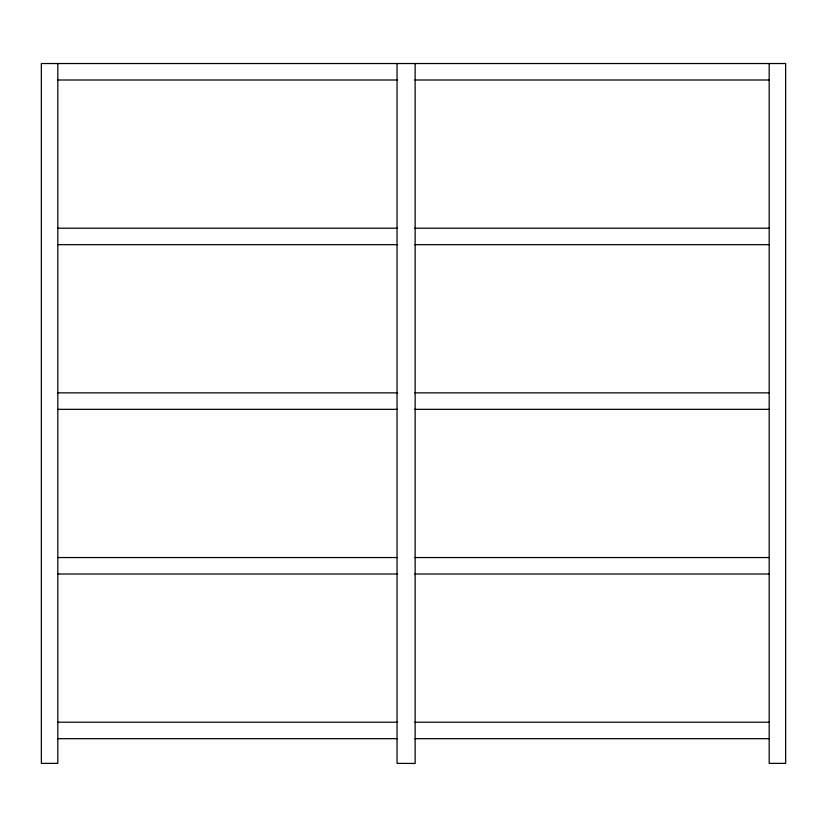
<?xml version="1.0" encoding="UTF-8"?>
<svg xmlns="http://www.w3.org/2000/svg" width="827" height="827" viewBox="0 0 827 827"><rect width="100%" height="100%" fill="white"/><g stroke="black" fill="none" stroke-linecap="round" stroke-linejoin="round"><path stroke-width="1.24" d="M57.818 80.002L397.384 80.002M414.792 80.002L769.182 80.002M57.818 228.2L397.384 228.2M414.792 228.2L769.182 228.2M57.818 244.668L397.384 244.668M414.792 244.668L769.182 244.668M57.818 392.866L397.384 392.866M414.792 392.866L769.182 392.866M57.818 409.334L397.384 409.334M414.792 409.334L769.182 409.334M57.818 557.543L397.384 557.543M414.792 557.543L769.182 557.543M57.818 574L397.384 574M414.792 574L769.182 574M57.818 722.209L397.384 722.209M414.792 722.209L769.182 722.209M57.818 738.676L397.384 738.676M414.792 738.676L769.182 738.676M769.182 63.534L769.182 763.373L785.65 763.373L785.65 63.534L41.35 63.534L41.35 763.373L57.818 763.373L57.818 63.534M415.144 63.534L415.144 763.466L397.032 763.373L397.032 63.534"/></g></svg>
